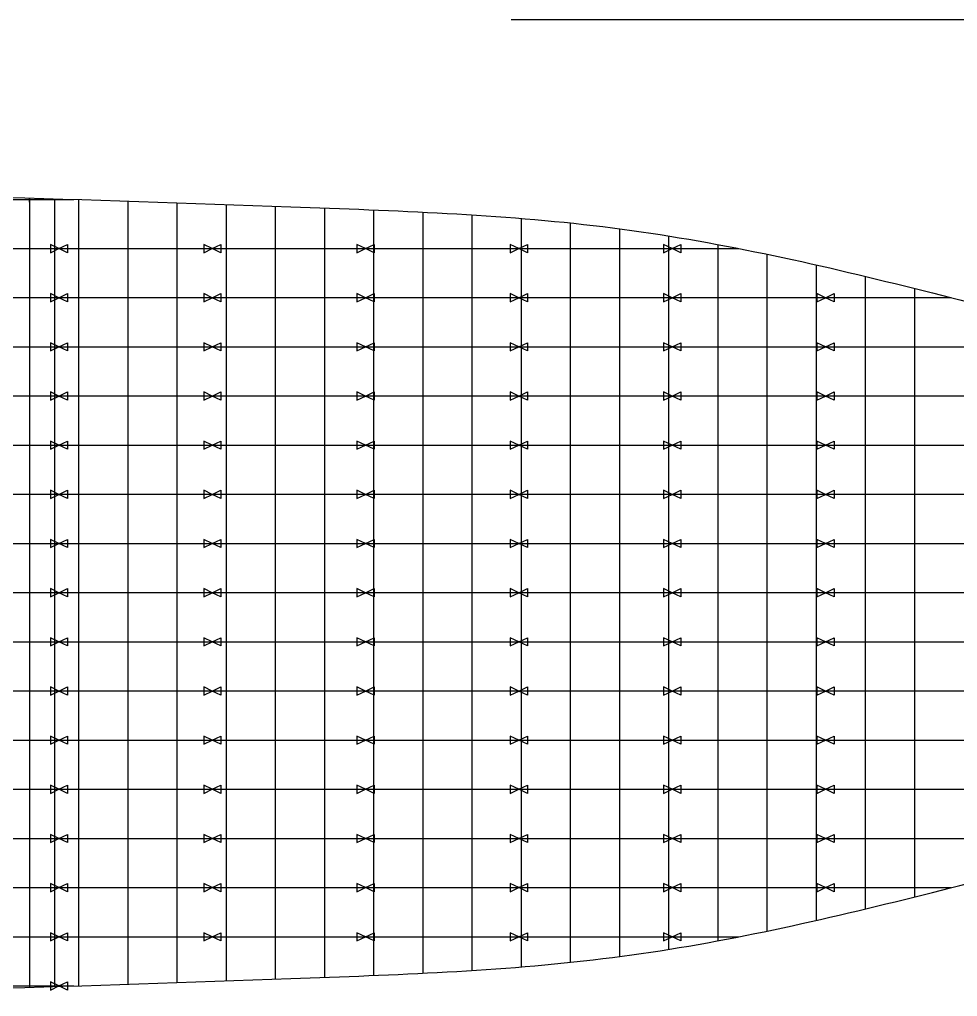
# Model space of a CAD drawing. Header units: millimetres. Extents: x -312175 to -205095, y 187857 to 277449.
# Drawn here: x -240456 to -229011, y 190562 to 202486 of the extents above; entities that cross this region are included whole.
import ezdxf

# ---------------------------------------------------------------- set-up
doc = ezdxf.new("R2010")
doc.units = ezdxf.units.MM
doc.header["$MEASUREMENT"] = 0
doc.layers.add('B.line', color=1, linetype='Continuous', lineweight=25)
doc.layers.add('WL-0 HB', color=1, linetype='Continuous')

msp = doc.modelspace()

# ---------------------------------------------------------------- linework, layer by layer
for p, q in [((-234458, 202486), (-216670, 202486)), ((-270714, 200291), (-239793, 200291)), ((-240335, 200256), (-240335, 200307)), ((-240335, 200307), (-240335, 190674)), ((-240027, 190683), (-240027, 200298)), ((-239735, 200289), (-239735, 190692)), ((-239135, 200270), (-239135, 190711)), ((-238535, 200250), (-238535, 190731)), ((-237935, 200229), (-237935, 190752)), ((-237335, 200208), (-237335, 190773)), ((-236735, 200186), (-236735, 190795)), ((-236135, 200162), (-236135, 190819)), ((-235535, 200135), (-235535, 190846)), ((-234935, 200101), (-234935, 190880)), ((-234335, 200058), (-234335, 190923)), ((-233735, 200003), (-233735, 190979)), ((-233135, 199932), (-233135, 191049)), ((-232535, 199844), (-232535, 191137)), ((-231935, 199740), (-231935, 191241)), ((-273718, 199691), (-231678, 199691)), ((-231335, 199621), (-231335, 191360)), ((-230735, 199491), (-230735, 191490)), ((-230135, 199351), (-230135, 191630)), ((-229535, 199204), (-229535, 191777)), ((-275090, 199091), (-229086, 199091)), ((-276151, 198491), (-226998, 198491)), ((-277112, 197891), (-225434, 197891)), ((-278062, 197291), (-224140, 197291)), ((-278062, 197291), (-224140, 197291)), ((-279053, 196691), (-222820, 196691)), ((-280081, 196091), (-221104, 196091)), ((-281128, 195491), (-218577, 195491)), ((-280081, 194891), (-221104, 194891)), ((-279053, 194291), (-222820, 194291)), ((-278062, 193691), (-224140, 193691)), ((-278062, 193691), (-224140, 193691)), ((-277112, 193091), (-225434, 193091)), ((-276151, 192491), (-226998, 192491)), ((-275090, 191891), (-229086, 191891)), ((-275090, 191891), (-229086, 191891)), ((-273718, 191291), (-231678, 191291)), ((-270714, 190691), (-239793, 190691))]:
    msp.add_line(p, q)
at = {"layer": 'B.line'}
for p, q in [((-239976, 199690), (-240080, 199740)), ((-240080, 199740), (-240080, 199690)), ((-239975, 199690), (-239871, 199740)), ((-239871, 199740), (-239871, 199690)), ((-238105, 199690), (-238209, 199740)), ((-238209, 199740), (-238209, 199690)), ((-238105, 199690), (-238001, 199740)), ((-238001, 199740), (-238001, 199690)), ((-236234, 199690), (-236338, 199740)), ((-236338, 199740), (-236338, 199690)), ((-236234, 199690), (-236130, 199740)), ((-236130, 199740), (-236130, 199690)), ((-234363, 199690), (-234467, 199740)), ((-234467, 199740), (-234467, 199690)), ((-234363, 199690), (-234259, 199740)), ((-234259, 199740), (-234259, 199690)), ((-232492, 199690), (-232596, 199740)), ((-232596, 199740), (-232596, 199690)), ((-232492, 199690), (-232388, 199740)), ((-232388, 199740), (-232388, 199690)), ((-240080, 199690), (-240080, 199640)), ((-240080, 199640), (-239976, 199690)), ((-239871, 199640), (-239975, 199690)), ((-239871, 199690), (-239871, 199640)), ((-238209, 199690), (-238209, 199640)), ((-238209, 199640), (-238105, 199690)), ((-238001, 199640), (-238105, 199690)), ((-238001, 199690), (-238001, 199640)), ((-236338, 199690), (-236338, 199640)), ((-236338, 199640), (-236234, 199690)), ((-236130, 199640), (-236234, 199690)), ((-236130, 199690), (-236130, 199640)), ((-234467, 199690), (-234467, 199640)), ((-234467, 199640), (-234363, 199690)), ((-234259, 199640), (-234363, 199690)), ((-234259, 199690), (-234259, 199640)), ((-232596, 199690), (-232596, 199640)), ((-232596, 199640), (-232492, 199690)), ((-232388, 199640), (-232492, 199690)), ((-232388, 199690), (-232388, 199640)), ((-239976, 199090), (-240080, 199140)), ((-240080, 199140), (-240080, 199090)), ((-239975, 199090), (-239871, 199140)), ((-239871, 199140), (-239871, 199090)), ((-238105, 199090), (-238209, 199140)), ((-238209, 199140), (-238209, 199090)), ((-238105, 199090), (-238001, 199140)), ((-238001, 199140), (-238001, 199090)), ((-236234, 199090), (-236338, 199140)), ((-236338, 199140), (-236338, 199090)), ((-236234, 199090), (-236130, 199140)), ((-236130, 199140), (-236130, 199090)), ((-234363, 199090), (-234467, 199140)), ((-234467, 199140), (-234467, 199090)), ((-234363, 199090), (-234259, 199140)), ((-234259, 199140), (-234259, 199090)), ((-232492, 199090), (-232596, 199140)), ((-232596, 199140), (-232596, 199090)), ((-232492, 199090), (-232388, 199140)), ((-232388, 199140), (-232388, 199090)), ((-230621, 199090), (-230725, 199140)), ((-230725, 199140), (-230725, 199090)), ((-230621, 199090), (-230517, 199140)), ((-230517, 199140), (-230517, 199090)), ((-240080, 199090), (-240080, 199040)), ((-240080, 199040), (-239976, 199090)), ((-239871, 199040), (-239975, 199090)), ((-239871, 199090), (-239871, 199040)), ((-238209, 199090), (-238209, 199040)), ((-238209, 199040), (-238105, 199090)), ((-238001, 199040), (-238105, 199090)), ((-238001, 199090), (-238001, 199040)), ((-236338, 199090), (-236338, 199040)), ((-236338, 199040), (-236234, 199090)), ((-236130, 199040), (-236234, 199090)), ((-236130, 199090), (-236130, 199040)), ((-234467, 199090), (-234467, 199040)), ((-234467, 199040), (-234363, 199090)), ((-234259, 199040), (-234363, 199090)), ((-234259, 199090), (-234259, 199040)), ((-232596, 199090), (-232596, 199040)), ((-232596, 199040), (-232492, 199090)), ((-232388, 199040), (-232492, 199090)), ((-232388, 199090), (-232388, 199040)), ((-230725, 199090), (-230725, 199040)), ((-230725, 199040), (-230621, 199090)), ((-230517, 199040), (-230621, 199090)), ((-230517, 199090), (-230517, 199040)), ((-239976, 198490), (-240080, 198540)), ((-240080, 198540), (-240080, 198490)), ((-239975, 198490), (-239871, 198540)), ((-239871, 198540), (-239871, 198490)), ((-238105, 198490), (-238209, 198540)), ((-238209, 198540), (-238209, 198490)), ((-238105, 198490), (-238001, 198540)), ((-238001, 198540), (-238001, 198490)), ((-236234, 198490), (-236338, 198540)), ((-236338, 198540), (-236338, 198490)), ((-236234, 198490), (-236130, 198540)), ((-236130, 198540), (-236130, 198490)), ((-234363, 198490), (-234467, 198540)), ((-234467, 198540), (-234467, 198490)), ((-234363, 198490), (-234259, 198540)), ((-234259, 198540), (-234259, 198490)), ((-232492, 198490), (-232596, 198540)), ((-232596, 198540), (-232596, 198490)), ((-232492, 198490), (-232388, 198540)), ((-232388, 198540), (-232388, 198490)), ((-230621, 198490), (-230725, 198540)), ((-230725, 198540), (-230725, 198490)), ((-230621, 198490), (-230517, 198540)), ((-230517, 198540), (-230517, 198490)), ((-240080, 198490), (-240080, 198440)), ((-240080, 198440), (-239976, 198490)), ((-239871, 198440), (-239975, 198490)), ((-239871, 198490), (-239871, 198440)), ((-238209, 198490), (-238209, 198440)), ((-238209, 198440), (-238105, 198490)), ((-238001, 198440), (-238105, 198490)), ((-238001, 198490), (-238001, 198440)), ((-236338, 198490), (-236338, 198440)), ((-236338, 198440), (-236234, 198490)), ((-236130, 198440), (-236234, 198490)), ((-236130, 198490), (-236130, 198440)), ((-234467, 198490), (-234467, 198440)), ((-234467, 198440), (-234363, 198490)), ((-234259, 198440), (-234363, 198490)), ((-234259, 198490), (-234259, 198440)), ((-232596, 198490), (-232596, 198440)), ((-232596, 198440), (-232492, 198490)), ((-232388, 198440), (-232492, 198490)), ((-232388, 198490), (-232388, 198440)), ((-230725, 198490), (-230725, 198440)), ((-230725, 198440), (-230621, 198490)), ((-230517, 198440), (-230621, 198490)), ((-230517, 198490), (-230517, 198440)), ((-239976, 197890), (-240080, 197940)), ((-240080, 197940), (-240080, 197890)), ((-239975, 197890), (-239871, 197940)), ((-239871, 197940), (-239871, 197890)), ((-238105, 197890), (-238209, 197940)), ((-238209, 197940), (-238209, 197890)), ((-238105, 197890), (-238001, 197940)), ((-238001, 197940), (-238001, 197890)), ((-236234, 197890), (-236338, 197940)), ((-236338, 197940), (-236338, 197890)), ((-236234, 197890), (-236130, 197940)), ((-236130, 197940), (-236130, 197890)), ((-234363, 197890), (-234467, 197940)), ((-234467, 197940), (-234467, 197890)), ((-234363, 197890), (-234259, 197940)), ((-234259, 197940), (-234259, 197890)), ((-232492, 197890), (-232596, 197940)), ((-232596, 197940), (-232596, 197890)), ((-232492, 197890), (-232388, 197940)), ((-232388, 197940), (-232388, 197890)), ((-230621, 197890), (-230725, 197940)), ((-230725, 197940), (-230725, 197890)), ((-230621, 197890), (-230517, 197940)), ((-230517, 197940), (-230517, 197890)), ((-240080, 197890), (-240080, 197840)), ((-240080, 197840), (-239976, 197890)), ((-239871, 197840), (-239975, 197890)), ((-239871, 197890), (-239871, 197840)), ((-238209, 197890), (-238209, 197840)), ((-238209, 197840), (-238105, 197890)), ((-238001, 197840), (-238105, 197890)), ((-238001, 197890), (-238001, 197840)), ((-236338, 197890), (-236338, 197840)), ((-236338, 197840), (-236234, 197890)), ((-236130, 197840), (-236234, 197890)), ((-236130, 197890), (-236130, 197840)), ((-234467, 197890), (-234467, 197840)), ((-234467, 197840), (-234363, 197890)), ((-234259, 197840), (-234363, 197890)), ((-234259, 197890), (-234259, 197840)), ((-232596, 197890), (-232596, 197840)), ((-232596, 197840), (-232492, 197890)), ((-232388, 197840), (-232492, 197890)), ((-232388, 197890), (-232388, 197840)), ((-230725, 197890), (-230725, 197840)), ((-230725, 197840), (-230621, 197890)), ((-230517, 197840), (-230621, 197890)), ((-230517, 197890), (-230517, 197840)), ((-239976, 197290), (-240080, 197340)), ((-240080, 197340), (-240080, 197290)), ((-239975, 197290), (-239871, 197340)), ((-239871, 197340), (-239871, 197290)), ((-238105, 197290), (-238209, 197340)), ((-238209, 197340), (-238209, 197290)), ((-238105, 197290), (-238001, 197340)), ((-238001, 197340), (-238001, 197290)), ((-236234, 197290), (-236338, 197340)), ((-236338, 197340), (-236338, 197290)), ((-236234, 197290), (-236130, 197340)), ((-236130, 197340), (-236130, 197290)), ((-234363, 197290), (-234467, 197340)), ((-234467, 197340), (-234467, 197290)), ((-234363, 197290), (-234259, 197340)), ((-234259, 197340), (-234259, 197290)), ((-232492, 197290), (-232596, 197340)), ((-232596, 197340), (-232596, 197290)), ((-232492, 197290), (-232388, 197340)), ((-232388, 197340), (-232388, 197290)), ((-230621, 197290), (-230725, 197340)), ((-230725, 197340), (-230725, 197290)), ((-230621, 197290), (-230517, 197340)), ((-230517, 197340), (-230517, 197290)), ((-240080, 197290), (-240080, 197240)), ((-240080, 197240), (-239976, 197290)), ((-239871, 197240), (-239975, 197290)), ((-239871, 197290), (-239871, 197240)), ((-238209, 197290), (-238209, 197240)), ((-238209, 197240), (-238105, 197290)), ((-238001, 197240), (-238105, 197290)), ((-238001, 197290), (-238001, 197240)), ((-236338, 197290), (-236338, 197240)), ((-236338, 197240), (-236234, 197290)), ((-236130, 197240), (-236234, 197290)), ((-236130, 197290), (-236130, 197240)), ((-234467, 197290), (-234467, 197240)), ((-234467, 197240), (-234363, 197290)), ((-234259, 197240), (-234363, 197290)), ((-234259, 197290), (-234259, 197240)), ((-232596, 197290), (-232596, 197240)), ((-232596, 197240), (-232492, 197290)), ((-232388, 197240), (-232492, 197290)), ((-232388, 197290), (-232388, 197240)), ((-230725, 197290), (-230725, 197240)), ((-230725, 197240), (-230621, 197290)), ((-230517, 197240), (-230621, 197290)), ((-230517, 197290), (-230517, 197240)), ((-239976, 196690), (-240080, 196740)), ((-240080, 196740), (-240080, 196690)), ((-239975, 196690), (-239871, 196740)), ((-239871, 196740), (-239871, 196690)), ((-238105, 196690), (-238209, 196740)), ((-238209, 196740), (-238209, 196690)), ((-238105, 196690), (-238001, 196740)), ((-238001, 196740), (-238001, 196690)), ((-236234, 196690), (-236338, 196740)), ((-236338, 196740), (-236338, 196690)), ((-236234, 196690), (-236130, 196740)), ((-236130, 196740), (-236130, 196690)), ((-234363, 196690), (-234467, 196740)), ((-234467, 196740), (-234467, 196690)), ((-234363, 196690), (-234259, 196740)), ((-234259, 196740), (-234259, 196690)), ((-232492, 196690), (-232596, 196740)), ((-232596, 196740), (-232596, 196690)), ((-232492, 196690), (-232388, 196740)), ((-232388, 196740), (-232388, 196690)), ((-230621, 196690), (-230725, 196740)), ((-230725, 196740), (-230725, 196690)), ((-230621, 196690), (-230517, 196740)), ((-230517, 196740), (-230517, 196690)), ((-240080, 196690), (-240080, 196640)), ((-240080, 196640), (-239976, 196690)), ((-239871, 196640), (-239975, 196690)), ((-239871, 196690), (-239871, 196640)), ((-238209, 196690), (-238209, 196640)), ((-238209, 196640), (-238105, 196690)), ((-238001, 196640), (-238105, 196690)), ((-238001, 196690), (-238001, 196640)), ((-236338, 196690), (-236338, 196640)), ((-236338, 196640), (-236234, 196690)), ((-236130, 196640), (-236234, 196690)), ((-236130, 196690), (-236130, 196640)), ((-234467, 196690), (-234467, 196640)), ((-234467, 196640), (-234363, 196690)), ((-234259, 196640), (-234363, 196690)), ((-234259, 196690), (-234259, 196640)), ((-232596, 196690), (-232596, 196640)), ((-232596, 196640), (-232492, 196690)), ((-232388, 196640), (-232492, 196690)), ((-232388, 196690), (-232388, 196640)), ((-230725, 196690), (-230725, 196640)), ((-230725, 196640), (-230621, 196690)), ((-230517, 196640), (-230621, 196690)), ((-230517, 196690), (-230517, 196640)), ((-239976, 196090), (-240080, 196140)), ((-240080, 196140), (-240080, 196090)), ((-240080, 196090), (-240080, 196040)), ((-240080, 196040), (-239976, 196090)), ((-239975, 196090), (-239871, 196140)), ((-239871, 196040), (-239975, 196090)), ((-239871, 196140), (-239871, 196090)), ((-239871, 196090), (-239871, 196040)), ((-238105, 196090), (-238209, 196140)), ((-238209, 196140), (-238209, 196090)), ((-238209, 196090), (-238209, 196040)), ((-238209, 196040), (-238105, 196090)), ((-238105, 196090), (-238001, 196140)), ((-238001, 196040), (-238105, 196090)), ((-238001, 196140), (-238001, 196090)), ((-238001, 196090), (-238001, 196040)), ((-236234, 196090), (-236338, 196140)), ((-236338, 196140), (-236338, 196090)), ((-236338, 196090), (-236338, 196040)), ((-236338, 196040), (-236234, 196090)), ((-236234, 196090), (-236130, 196140)), ((-236130, 196040), (-236234, 196090)), ((-236130, 196140), (-236130, 196090)), ((-236130, 196090), (-236130, 196040)), ((-234363, 196090), (-234467, 196140)), ((-234467, 196140), (-234467, 196090)), ((-234467, 196090), (-234467, 196040)), ((-234467, 196040), (-234363, 196090)), ((-234363, 196090), (-234259, 196140)), ((-234259, 196040), (-234363, 196090)), ((-234259, 196140), (-234259, 196090)), ((-234259, 196090), (-234259, 196040)), ((-232492, 196090), (-232596, 196140)), ((-232596, 196140), (-232596, 196090)), ((-232596, 196090), (-232596, 196040)), ((-232596, 196040), (-232492, 196090)), ((-232492, 196090), (-232388, 196140)), ((-232388, 196040), (-232492, 196090)), ((-232388, 196140), (-232388, 196090)), ((-232388, 196090), (-232388, 196040)), ((-230621, 196090), (-230725, 196140)), ((-230725, 196140), (-230725, 196090)), ((-230725, 196090), (-230725, 196040)), ((-230725, 196040), (-230621, 196090)), ((-230621, 196090), (-230517, 196140)), ((-230517, 196040), (-230621, 196090)), ((-230517, 196140), (-230517, 196090)), ((-230517, 196090), (-230517, 196040)), ((-239976, 195490), (-240080, 195540)), ((-240080, 195540), (-240080, 195490)), ((-240080, 195490), (-240080, 195440)), ((-240080, 195440), (-239976, 195490)), ((-239975, 195490), (-239871, 195540)), ((-239871, 195440), (-239975, 195490)), ((-239871, 195540), (-239871, 195490)), ((-239871, 195490), (-239871, 195440)), ((-238105, 195490), (-238209, 195540)), ((-238209, 195540), (-238209, 195490)), ((-238209, 195490), (-238209, 195440)), ((-238209, 195440), (-238105, 195490)), ((-238105, 195490), (-238001, 195540)), ((-238001, 195440), (-238105, 195490)), ((-238001, 195540), (-238001, 195490)), ((-238001, 195490), (-238001, 195440)), ((-236234, 195490), (-236338, 195540)), ((-236338, 195540), (-236338, 195490)), ((-236338, 195490), (-236338, 195440)), ((-236338, 195440), (-236234, 195490)), ((-236234, 195490), (-236130, 195540)), ((-236130, 195440), (-236234, 195490)), ((-236130, 195540), (-236130, 195490)), ((-236130, 195490), (-236130, 195440)), ((-234363, 195490), (-234467, 195540)), ((-234467, 195540), (-234467, 195490)), ((-234467, 195490), (-234467, 195440)), ((-234467, 195440), (-234363, 195490)), ((-234363, 195490), (-234259, 195540)), ((-234259, 195440), (-234363, 195490)), ((-234259, 195540), (-234259, 195490)), ((-234259, 195490), (-234259, 195440)), ((-232492, 195490), (-232596, 195540)), ((-232596, 195540), (-232596, 195490)), ((-232596, 195490), (-232596, 195440)), ((-232596, 195440), (-232492, 195490)), ((-232492, 195490), (-232388, 195540)), ((-232388, 195440), (-232492, 195490)), ((-232388, 195540), (-232388, 195490)), ((-232388, 195490), (-232388, 195440)), ((-230621, 195490), (-230725, 195540)), ((-230725, 195540), (-230725, 195490)), ((-230725, 195490), (-230725, 195440)), ((-230725, 195440), (-230621, 195490)), ((-230621, 195490), (-230517, 195540)), ((-230517, 195440), (-230621, 195490)), ((-230517, 195540), (-230517, 195490)), ((-230517, 195490), (-230517, 195440)), ((-239976, 194890), (-240080, 194940)), ((-240080, 194940), (-240080, 194890)), ((-240080, 194890), (-240080, 194840)), ((-240080, 194840), (-239976, 194890)), ((-239975, 194890), (-239871, 194940)), ((-239871, 194840), (-239975, 194890)), ((-239871, 194940), (-239871, 194890)), ((-239871, 194890), (-239871, 194840)), ((-238105, 194890), (-238209, 194940)), ((-238209, 194940), (-238209, 194890)), ((-238209, 194890), (-238209, 194840)), ((-238209, 194840), (-238105, 194890)), ((-238105, 194890), (-238001, 194940)), ((-238001, 194840), (-238105, 194890)), ((-238001, 194940), (-238001, 194890)), ((-238001, 194890), (-238001, 194840)), ((-236234, 194890), (-236338, 194940)), ((-236338, 194940), (-236338, 194890)), ((-236338, 194890), (-236338, 194840)), ((-236338, 194840), (-236234, 194890)), ((-236234, 194890), (-236130, 194940)), ((-236130, 194840), (-236234, 194890)), ((-236130, 194940), (-236130, 194890)), ((-236130, 194890), (-236130, 194840)), ((-234363, 194890), (-234467, 194940)), ((-234467, 194940), (-234467, 194890)), ((-234467, 194890), (-234467, 194840)), ((-234467, 194840), (-234363, 194890)), ((-234363, 194890), (-234259, 194940)), ((-234259, 194840), (-234363, 194890)), ((-234259, 194940), (-234259, 194890)), ((-234259, 194890), (-234259, 194840)), ((-232492, 194890), (-232596, 194940)), ((-232596, 194940), (-232596, 194890)), ((-232596, 194890), (-232596, 194840)), ((-232596, 194840), (-232492, 194890)), ((-232492, 194890), (-232388, 194940)), ((-232388, 194840), (-232492, 194890)), ((-232388, 194940), (-232388, 194890)), ((-232388, 194890), (-232388, 194840)), ((-230621, 194890), (-230725, 194940)), ((-230725, 194940), (-230725, 194890)), ((-230725, 194890), (-230725, 194840)), ((-230725, 194840), (-230621, 194890)), ((-230621, 194890), (-230517, 194940)), ((-230517, 194840), (-230621, 194890)), ((-230517, 194940), (-230517, 194890)), ((-230517, 194890), (-230517, 194840)), ((-239976, 194290), (-240080, 194340)), ((-240080, 194340), (-240080, 194290)), ((-240080, 194290), (-240080, 194240)), ((-240080, 194240), (-239976, 194290)), ((-239975, 194290), (-239871, 194340)), ((-239871, 194240), (-239975, 194290)), ((-239871, 194340), (-239871, 194290)), ((-239871, 194290), (-239871, 194240)), ((-238105, 194290), (-238209, 194340)), ((-238209, 194340), (-238209, 194290)), ((-238209, 194290), (-238209, 194240)), ((-238209, 194240), (-238105, 194290)), ((-238105, 194290), (-238001, 194340)), ((-238001, 194240), (-238105, 194290)), ((-238001, 194340), (-238001, 194290)), ((-238001, 194290), (-238001, 194240)), ((-236234, 194290), (-236338, 194340)), ((-236338, 194340), (-236338, 194290)), ((-236338, 194290), (-236338, 194240)), ((-236338, 194240), (-236234, 194290)), ((-236234, 194290), (-236130, 194340)), ((-236130, 194240), (-236234, 194290)), ((-236130, 194340), (-236130, 194290)), ((-236130, 194290), (-236130, 194240)), ((-234363, 194290), (-234467, 194340)), ((-234467, 194340), (-234467, 194290)), ((-234467, 194290), (-234467, 194240)), ((-234467, 194240), (-234363, 194290)), ((-234363, 194290), (-234259, 194340)), ((-234259, 194240), (-234363, 194290)), ((-234259, 194340), (-234259, 194290)), ((-234259, 194290), (-234259, 194240)), ((-232492, 194290), (-232596, 194340)), ((-232596, 194340), (-232596, 194290)), ((-232596, 194290), (-232596, 194240)), ((-232596, 194240), (-232492, 194290)), ((-232492, 194290), (-232388, 194340)), ((-232388, 194240), (-232492, 194290)), ((-232388, 194340), (-232388, 194290)), ((-232388, 194290), (-232388, 194240)), ((-230621, 194290), (-230725, 194340)), ((-230725, 194340), (-230725, 194290)), ((-230725, 194290), (-230725, 194240)), ((-230725, 194240), (-230621, 194290)), ((-230621, 194290), (-230517, 194340)), ((-230517, 194240), (-230621, 194290)), ((-230517, 194340), (-230517, 194290)), ((-230517, 194290), (-230517, 194240)), ((-239976, 193690), (-240080, 193740)), ((-240080, 193740), (-240080, 193690)), ((-240080, 193690), (-240080, 193640)), ((-240080, 193640), (-239976, 193690)), ((-239975, 193690), (-239871, 193740)), ((-239871, 193640), (-239975, 193690)), ((-239871, 193740), (-239871, 193690)), ((-239871, 193690), (-239871, 193640)), ((-238105, 193690), (-238209, 193740)), ((-238209, 193740), (-238209, 193690)), ((-238209, 193690), (-238209, 193640)), ((-238209, 193640), (-238105, 193690)), ((-238105, 193690), (-238001, 193740)), ((-238001, 193640), (-238105, 193690)), ((-238001, 193740), (-238001, 193690)), ((-238001, 193690), (-238001, 193640)), ((-236234, 193690), (-236338, 193740)), ((-236338, 193740), (-236338, 193690)), ((-236338, 193690), (-236338, 193640)), ((-236338, 193640), (-236234, 193690)), ((-236234, 193690), (-236130, 193740)), ((-236130, 193640), (-236234, 193690)), ((-236130, 193740), (-236130, 193690)), ((-236130, 193690), (-236130, 193640)), ((-234363, 193690), (-234467, 193740)), ((-234467, 193740), (-234467, 193690)), ((-234467, 193690), (-234467, 193640)), ((-234467, 193640), (-234363, 193690)), ((-234363, 193690), (-234259, 193740)), ((-234259, 193640), (-234363, 193690)), ((-234259, 193740), (-234259, 193690)), ((-234259, 193690), (-234259, 193640)), ((-232492, 193690), (-232596, 193740)), ((-232596, 193740), (-232596, 193690)), ((-232596, 193690), (-232596, 193640)), ((-232596, 193640), (-232492, 193690)), ((-232492, 193690), (-232388, 193740)), ((-232388, 193640), (-232492, 193690)), ((-232388, 193740), (-232388, 193690)), ((-232388, 193690), (-232388, 193640)), ((-230621, 193690), (-230725, 193740)), ((-230725, 193740), (-230725, 193690)), ((-230725, 193690), (-230725, 193640)), ((-230725, 193640), (-230621, 193690)), ((-230621, 193690), (-230517, 193740)), ((-230517, 193640), (-230621, 193690)), ((-230517, 193740), (-230517, 193690)), ((-230517, 193690), (-230517, 193640)), ((-239976, 193090), (-240080, 193140)), ((-240080, 193140), (-240080, 193090)), ((-240080, 193090), (-240080, 193040)), ((-240080, 193040), (-239976, 193090)), ((-239975, 193090), (-239871, 193140)), ((-239871, 193040), (-239975, 193090)), ((-239871, 193140), (-239871, 193090)), ((-239871, 193090), (-239871, 193040)), ((-238105, 193090), (-238209, 193140)), ((-238209, 193140), (-238209, 193090)), ((-238209, 193090), (-238209, 193040)), ((-238209, 193040), (-238105, 193090)), ((-238105, 193090), (-238001, 193140)), ((-238001, 193040), (-238105, 193090)), ((-238001, 193140), (-238001, 193090)), ((-238001, 193090), (-238001, 193040)), ((-236234, 193090), (-236338, 193140)), ((-236338, 193140), (-236338, 193090)), ((-236338, 193090), (-236338, 193040)), ((-236338, 193040), (-236234, 193090)), ((-236234, 193090), (-236130, 193140)), ((-236130, 193040), (-236234, 193090)), ((-236130, 193140), (-236130, 193090)), ((-236130, 193090), (-236130, 193040)), ((-234363, 193090), (-234467, 193140)), ((-234467, 193140), (-234467, 193090)), ((-234467, 193090), (-234467, 193040)), ((-234467, 193040), (-234363, 193090)), ((-234363, 193090), (-234259, 193140)), ((-234259, 193040), (-234363, 193090)), ((-234259, 193140), (-234259, 193090)), ((-234259, 193090), (-234259, 193040)), ((-232492, 193090), (-232596, 193140)), ((-232596, 193140), (-232596, 193090)), ((-232596, 193090), (-232596, 193040)), ((-232596, 193040), (-232492, 193090)), ((-232492, 193090), (-232388, 193140)), ((-232388, 193040), (-232492, 193090)), ((-232388, 193140), (-232388, 193090)), ((-232388, 193090), (-232388, 193040)), ((-230621, 193090), (-230725, 193140)), ((-230725, 193140), (-230725, 193090)), ((-230725, 193090), (-230725, 193040)), ((-230725, 193040), (-230621, 193090)), ((-230621, 193090), (-230517, 193140)), ((-230517, 193040), (-230621, 193090)), ((-230517, 193140), (-230517, 193090)), ((-230517, 193090), (-230517, 193040)), ((-239976, 192490), (-240080, 192540)), ((-240080, 192540), (-240080, 192490)), ((-240080, 192490), (-240080, 192440)), ((-240080, 192440), (-239976, 192490)), ((-239975, 192490), (-239871, 192540)), ((-239871, 192440), (-239975, 192490)), ((-239871, 192540), (-239871, 192490)), ((-239871, 192490), (-239871, 192440)), ((-238105, 192490), (-238209, 192540)), ((-238209, 192540), (-238209, 192490)), ((-238209, 192490), (-238209, 192440)), ((-238209, 192440), (-238105, 192490)), ((-238105, 192490), (-238001, 192540)), ((-238001, 192440), (-238105, 192490)), ((-238001, 192540), (-238001, 192490)), ((-238001, 192490), (-238001, 192440)), ((-236234, 192490), (-236338, 192540)), ((-236338, 192540), (-236338, 192490)), ((-236338, 192490), (-236338, 192440)), ((-236338, 192440), (-236234, 192490)), ((-236234, 192490), (-236130, 192540)), ((-236130, 192440), (-236234, 192490)), ((-236130, 192540), (-236130, 192490)), ((-236130, 192490), (-236130, 192440)), ((-234363, 192490), (-234467, 192540)), ((-234467, 192540), (-234467, 192490)), ((-234467, 192490), (-234467, 192440)), ((-234467, 192440), (-234363, 192490)), ((-234363, 192490), (-234259, 192540)), ((-234259, 192440), (-234363, 192490)), ((-234259, 192540), (-234259, 192490)), ((-234259, 192490), (-234259, 192440)), ((-232492, 192490), (-232596, 192540)), ((-232596, 192540), (-232596, 192490)), ((-232596, 192490), (-232596, 192440)), ((-232596, 192440), (-232492, 192490)), ((-232492, 192490), (-232388, 192540)), ((-232388, 192440), (-232492, 192490)), ((-232388, 192540), (-232388, 192490)), ((-232388, 192490), (-232388, 192440)), ((-230621, 192490), (-230725, 192540)), ((-230725, 192540), (-230725, 192490)), ((-230725, 192490), (-230725, 192440)), ((-230725, 192440), (-230621, 192490)), ((-230621, 192490), (-230517, 192540)), ((-230517, 192440), (-230621, 192490)), ((-230517, 192540), (-230517, 192490)), ((-230517, 192490), (-230517, 192440)), ((-239976, 191890), (-240080, 191940)), ((-240080, 191940), (-240080, 191890)), ((-240080, 191890), (-240080, 191840)), ((-240080, 191840), (-239976, 191890)), ((-239975, 191890), (-239871, 191940)), ((-239871, 191840), (-239975, 191890)), ((-239871, 191940), (-239871, 191890)), ((-239871, 191890), (-239871, 191840)), ((-238105, 191890), (-238209, 191940)), ((-238209, 191940), (-238209, 191890)), ((-238209, 191890), (-238209, 191840)), ((-238209, 191840), (-238105, 191890)), ((-238105, 191890), (-238001, 191940)), ((-238001, 191840), (-238105, 191890)), ((-238001, 191940), (-238001, 191890)), ((-238001, 191890), (-238001, 191840)), ((-236234, 191890), (-236338, 191940)), ((-236338, 191940), (-236338, 191890)), ((-236338, 191890), (-236338, 191840)), ((-236338, 191840), (-236234, 191890)), ((-236234, 191890), (-236130, 191940)), ((-236130, 191840), (-236234, 191890)), ((-236130, 191940), (-236130, 191890)), ((-236130, 191890), (-236130, 191840)), ((-234363, 191890), (-234467, 191940)), ((-234467, 191940), (-234467, 191890)), ((-234467, 191890), (-234467, 191840)), ((-234467, 191840), (-234363, 191890)), ((-234363, 191890), (-234259, 191940)), ((-234259, 191840), (-234363, 191890)), ((-234259, 191940), (-234259, 191890)), ((-234259, 191890), (-234259, 191840)), ((-232492, 191890), (-232596, 191940)), ((-232596, 191940), (-232596, 191890)), ((-232596, 191890), (-232596, 191840)), ((-232596, 191840), (-232492, 191890)), ((-232492, 191890), (-232388, 191940)), ((-232388, 191840), (-232492, 191890)), ((-232388, 191940), (-232388, 191890)), ((-232388, 191890), (-232388, 191840)), ((-230621, 191890), (-230725, 191940)), ((-230725, 191940), (-230725, 191890)), ((-230725, 191890), (-230725, 191840)), ((-230725, 191840), (-230621, 191890)), ((-230621, 191890), (-230517, 191940)), ((-230517, 191840), (-230621, 191890)), ((-230517, 191940), (-230517, 191890)), ((-230517, 191890), (-230517, 191840)), ((-239976, 191290), (-240080, 191340)), ((-240080, 191340), (-240080, 191290)), ((-240080, 191290), (-240080, 191240)), ((-240080, 191240), (-239976, 191290)), ((-239975, 191290), (-239871, 191340)), ((-239871, 191240), (-239975, 191290)), ((-239871, 191340), (-239871, 191290)), ((-239871, 191290), (-239871, 191240)), ((-238105, 191290), (-238209, 191340)), ((-238209, 191340), (-238209, 191290)), ((-238209, 191290), (-238209, 191240)), ((-238209, 191240), (-238105, 191290)), ((-238105, 191290), (-238001, 191340)), ((-238001, 191240), (-238105, 191290)), ((-238001, 191340), (-238001, 191290)), ((-238001, 191290), (-238001, 191240)), ((-236234, 191290), (-236338, 191340)), ((-236338, 191340), (-236338, 191290)), ((-236338, 191290), (-236338, 191240)), ((-236338, 191240), (-236234, 191290)), ((-236234, 191290), (-236130, 191340)), ((-236130, 191240), (-236234, 191290)), ((-236130, 191340), (-236130, 191290)), ((-236130, 191290), (-236130, 191240)), ((-234363, 191290), (-234467, 191340)), ((-234467, 191340), (-234467, 191290)), ((-234467, 191290), (-234467, 191240)), ((-234467, 191240), (-234363, 191290)), ((-234363, 191290), (-234259, 191340)), ((-234259, 191240), (-234363, 191290)), ((-234259, 191340), (-234259, 191290)), ((-234259, 191290), (-234259, 191240)), ((-232492, 191290), (-232596, 191340)), ((-232596, 191340), (-232596, 191290)), ((-232596, 191290), (-232596, 191240)), ((-232596, 191240), (-232492, 191290)), ((-232492, 191290), (-232388, 191340)), ((-232388, 191240), (-232492, 191290)), ((-232388, 191340), (-232388, 191290)), ((-232388, 191290), (-232388, 191240)), ((-239976, 190690), (-240080, 190740)), ((-240080, 190740), (-240080, 190690)), ((-240080, 190690), (-240080, 190640)), ((-240080, 190640), (-239976, 190690)), ((-239975, 190690), (-239871, 190740)), ((-239871, 190640), (-239975, 190690)), ((-239871, 190740), (-239871, 190690)), ((-239871, 190690), (-239871, 190640))]:
    msp.add_line(p, q, dxfattribs=at)
at = {"layer": 'WL-0 HB'}
for points in [[(-281128, 195491), (-280035, 196115), (-277593, 197510), (-274259, 199830), (-270170, 200433), (-265256, 200367), (-259049, 200402), (-251693, 200376), (-244309, 200441), (-238117, 200242), (-233105, 200047), (-229450, 199209), (-225757, 198201), (-222401, 196309), (-219826, 195758), (-218577, 195491)], [(-281128, 195491), (-280035, 194867), (-277593, 193471), (-274259, 191151), (-270170, 190548), (-265256, 190614), (-259049, 190579), (-251693, 190606), (-244309, 190540), (-238117, 190739), (-233105, 190934), (-229450, 191772), (-225757, 192780), (-222401, 194672), (-219826, 195223), (-218577, 195491)]]:
    msp.add_open_spline(points, degree=3, knots=[0, 0, 0, 0, 3677.871461, 8223.793343, 11631.895748, 15367.326886, 22447.326886, 29527.326886, 36607.326886, 43750.158161, 47426.199631, 51038.949652, 54566.177238, 58465.938486, 62137.934825, 62137.934825, 62137.934825, 62137.934825], dxfattribs=at)

doc.saveas('drawing.dxf')
